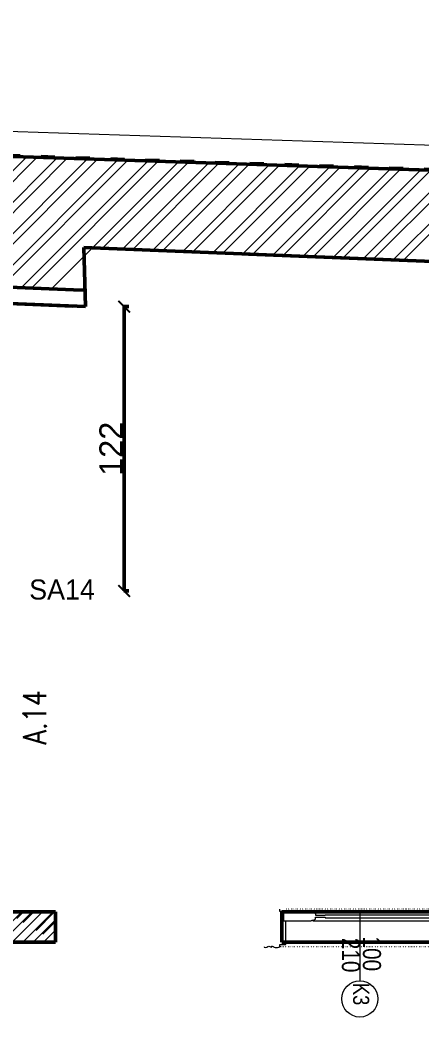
# Model space of a CAD drawing. Header units: inches. Extents: x -10121 to 9010, y 58067 to 62726.
# Drawn here: x 7475.9 to 7649.1, y 61802.9 to 62231.9 of the extents above; entities that cross this region are included whole.
import ezdxf
from ezdxf.enums import TextEntityAlignment as Align

# ---------------------------------------------------------------- set-up
doc = ezdxf.new("R2010")
doc.units = ezdxf.units.IN
doc.linetypes.add('ACAD_ISO03W100', pattern=[30, 12, -18])
doc.linetypes.add('DOT', pattern=[6.35, 0, -6.35])
for name, color, linetype, lineweight in [('A-DUVAR 0.50', 40, 'Continuous', 50), ('A-KAPI A DOGR 0.13', 73, 'Continuous', 13), ('A-KAPI A DOGR 0.20', 46, 'Continuous', 20), ('A-KAPI NOKT', 35, 'DOT', 9), ('Auto-Silik_Cizgiler', 47, 'Continuous', 9), ('Auto-SilikCizgiler', 251, 'Continuous', 9), ('BACAHATCH', 8, 'Continuous', 13), ('PENYAZILARI', 84, 'Continuous', 20)]:
    doc.layers.add(name, color=color, linetype=linetype, lineweight=lineweight)
doc.layers.add('NO', color=7, linetype='Continuous')
doc.layers.add('SU', color=152, linetype='Continuous')
doc.styles.add('ROMANS', font='romans.shx', dxfattribs={"width": 0.8})
doc.styles.get("Standard").update_dxf_attribs({"font": 'arial.ttf'})
doc.styles.add('STYLE1', font='technic_.ttf')
doc.styles.add('TAKSİM', font='GOTHIC.TTF', dxfattribs={"height": 20})
doc.dimstyles.new('ölçü 1_50', dxfattribs={"dimtxt": 10, "dimasz": 5, "dimexe": 2, "dimexo": 5, "dimtad": 1, "dimdec": 0, "dimtxsty": 'Standard', "dimblk": 'ARCHTICK', "dimcen": 2.5, "dimclrd": 256, "dimclre": 256, "dimclrt": 256, "dimadec": 0, "dimazin": 0, "dimtfac": 1, "dimtdec": 0, "dimtmove": 0, "dimatfit": 3, "dimldrblk": 'ARCHTICK', "dimfxl": 1, "dimlwd": -1, "dimlwe": -1, "dimarcsym": 0})

# ---------------------------------------------------------------- blocks, each defined once
blk = doc.blocks.new('_ARCHTICK')
at = {"color": 0, "linetype": 'ByBlock', "const_width": 0.15}
blk.add_lwpolyline([(-0.5, -0.5), (0.5, 0.5)], dxfattribs=at)
blk = doc.blocks.new('*D800')
at = {"layer": 'A-DUVAR 0.50', "transparency": 16777216}
for p, q in [((7520.62, 62108.53), (7522.8, 62108.53)), ((7520.8, 61986.2), (7520.8, 62108.53)), ((7520.62, 61986.2), (7522.8, 61986.2))]:
    blk.add_line(p, q, dxfattribs=at)
at = {"layer": 'DEFPOINTS', "color": 0, "transparency": 16777216}
for p in [(7504.12, 62108.53), (7520.8, 62108.53), (7462.97, 61986.2)]:
    blk.add_point(p, dxfattribs=at)
at = {"layer": 'A-DUVAR 0.50', "transparency": 16777216, "xscale": 5, "yscale": 5, "zscale": 5}
for p, rotation in [((7520.8, 62108.53), 90), ((7520.8, 61986.2), 270)]:
    blk.add_blockref('_ARCHTICK', p, dxfattribs=dict(at, rotation=rotation))
at = {"layer": 'A-DUVAR 0.50', "transparency": 16777216, "insert": (7515.15, 62047.36), "char_height": 10, "attachment_point": 5, "rotation": 90}
blk.add_mtext('122', dxfattribs=at)

msp = doc.modelspace()

# ---------------------------------------------------------------- hatches: boundary and pattern name
at = {"layer": 'Auto-Silik_Cizgiler'}
h = msp.add_hatch(dxfattribs=at)
h.set_pattern_fill('ANSI31', color=256)
h.set_pattern_definition([(45, (28808.9217, 46545.3443), (-2.24506403, 2.24506403), [])])
h.paths.add_polyline_path([(7415.03, 61848.08), (7491.24, 61848.08), (7491.24, 61835.08), (7415, 61834.85)])
h = msp.add_hatch(dxfattribs=at)
h.set_pattern_fill('ANSI32', color=256)
h.set_pattern_definition([(45, (27518.6635, 50678.464), (-6.735192, 6.735192), []), (45, (27523.154, 50678.464), (-6.735192, 6.735192), [])])
h.paths.add_polyline_path([(7470.95, 61848.08), (7491.24, 61848.08), (7491.24, 61835.08), (7470.92, 61847.5)])

# ---------------------------------------------------------------- linework, layer by layer
at = {"layer": 'A-DUVAR 0.50'}
for p, q in [((5971.82, 62221.75), (7970.77, 62156.97)), ((7499.02, 62115.8), (7355.58, 62121.63)), ((7499.02, 62115.8), (7504.4, 62115.58))]:
    msp.add_line(p, q, dxfattribs=at)
at = {"layer": 'A-DUVAR 0.50', "color": 0}
for p, q in [((7746.57, 62164.24), (7330.58, 62177.72)), ((7723.24, 62125.08), (7503.42, 62134)), ((7503.42, 62134), (7504.12, 62108.53)), ((7574.36, 62131.12), (7723.24, 62125.08)), ((7498.68, 62108.75), (7355.24, 62114.58)), ((7355.24, 62114.58), (7504.12, 62108.53)), ((7355.24, 61848.08), (7491.24, 61848.08)), ((7491.24, 61848.08), (7491.24, 61835.08)), ((7588.74, 61848.08), (7588.74, 61835.08)), ((7588.74, 61848.08), (7723.24, 61848.08)), ((7266.47, 61835.08), (7491.24, 61835.08)), ((7588.74, 61835.08), (7789.53, 61835.08))]:
    msp.add_line(p, q, dxfattribs=at)
at = {"layer": 'A-DUVAR 0.50'}
for points in [[(7415.03, 61848.08), (7491.24, 61848.08)], [(7491.24, 61835.08), (7415.03, 61834.85)]]:
    msp.add_lwpolyline(points, dxfattribs=at)
at = {"layer": 'A-KAPI A DOGR 0.13'}
msp.add_line((7601.18, 61848.23), (7587.87, 61848.23), dxfattribs=at)
for points in [[(7589.37, 61848.23), (7589.37, 61844.23), (7601.18, 61844.23)], [(7602.52, 61848.23), (7674.47, 61848.23), (7674.47, 61844.23)], [(7603.32, 61846.66), (7607.32, 61846.66)], [(7603.32, 61845.8), (7607.32, 61845.8)], [(7607.32, 61846.66), (7607.32, 61846.86), (7656.86, 61846.86)], [(7607.32, 61845.8), (7607.32, 61845.6), (7656.86, 61845.6)]]:
    msp.add_lwpolyline(points, dxfattribs=at)
for points in [[(7601.18, 61848.23, -0.358492), (7601.46, 61848.06, 0.345519), (7602.06, 61847.97, -0.39009), (7602.76, 61847.72, 0.249206), (7602.96, 61847.58, -0.02009), (7602.99, 61847.58)], [(7601.18, 61844.23, 0.358492), (7601.46, 61844.41, -0.345519), (7602.06, 61844.49, 0.39009), (7602.76, 61844.74, -0.249206), (7602.96, 61844.88)], [(7602.96, 61847.58, -0.367275), (7603.18, 61847.43, -0.496975)], [(7602.96, 61844.88, 0.367275), (7603.18, 61845.04, 0.496975)], [(7603.18, 61847.43), (7603.18, 61846.79, 0.512658), (7603.32, 61846.66)], [(7603.18, 61845.04), (7603.18, 61845.67, -0.512658), (7603.32, 61845.8)]]:
    msp.add_lwpolyline(points, format="xyb", dxfattribs=at)
at = {"layer": 'A-KAPI A DOGR 0.20'}
for points in [[(7587.87, 61848.23), (7587.87, 61849.23)], [(7602.09, 61844.23), (7674.77, 61844.23), (7674.77, 61848.23), (7676.27, 61848.23), (7676.27, 61849.23)], [(7587.87, 61833.03), (7587.87, 61834.06), (7590.37, 61834.06), (7590.37, 61844.23)]]:
    msp.add_lwpolyline(points, dxfattribs=at)
msp.add_lwpolyline([(7581.07, 61833.02, 0.441019), (7581.2, 61832.87, 0.237138), (7582.24, 61832.92, -0.374201), (7583.95, 61833.01, 0.132642), (7584.08, 61832.95), (7584.19, 61832.95, 0.41446), (7584.26, 61833.02, -0.383371), (7584.41, 61833.31, -0.155896), (7584.79, 61833.25, -0.0157), (7585.15, 61833.08, 0.035668), (7585.78, 61832.81, 0.075404), (7585.93, 61832.79, 0.050432), (7587.83, 61833, 0.285097), (7587.87, 61833.03)], format="xyb", dxfattribs=at)
at = {"layer": 'A-KAPI NOKT', "ltscale": 0.09}
for points in [[(7675.46, 61849.23), (7590.68, 61849.23)], [(7675.5, 61833), (7587.83, 61833)]]:
    msp.add_lwpolyline(points, dxfattribs=at)
at = {"layer": 'Auto-Silik_Cizgiler'}
for p, q in [((7424.84, 62118.81), (7478.94, 62172.91)), ((7429.16, 62118.64), (7483.29, 62172.77)), ((7437.79, 62118.29), (7491.99, 62172.49)), ((7442.1, 62118.11), (7496.34, 62172.35)), ((7450.73, 62117.76), (7505.04, 62172.07)), ((7455.05, 62117.59), (7509.39, 62171.93)), ((7463.68, 62117.24), (7518.09, 62171.64)), ((7467.99, 62117.06), (7522.43, 62171.5)), ((7476.62, 62116.71), (7531.13, 62171.22)), ((7480.94, 62116.54), (7535.48, 62171.08)), ((7489.57, 62116.19), (7544.18, 62170.8)), ((7511.54, 62133.67), (7548.53, 62170.66)), ((7520.17, 62133.32), (7557.23, 62170.38)), ((7524.49, 62133.15), (7561.58, 62170.23)), ((7533.12, 62132.8), (7570.28, 62169.95)), ((7537.43, 62132.62), (7574.62, 62169.81)), ((7546.06, 62132.27), (7583.32, 62169.53)), ((7550.38, 62132.09), (7587.67, 62169.39)), ((7559.01, 62131.74), (7596.37, 62169.11)), ((7563.32, 62131.57), (7600.72, 62168.97)), ((7571.95, 62131.22), (7609.42, 62168.68)), ((7576.27, 62131.04), (7613.77, 62168.54)), ((7584.9, 62130.69), (7622.47, 62168.26)), ((7589.21, 62130.52), (7626.81, 62168.12)), ((7597.84, 62130.17), (7635.51, 62167.84)), ((7602.16, 62129.99), (7639.86, 62167.7)), ((7610.79, 62129.64), (7648.56, 62167.42)), ((7615.1, 62129.47), (7652.91, 62167.27)), ((7623.73, 62129.12), (7661.61, 62166.99)), ((7628.05, 62128.94), (7665.96, 62166.85)), ((7636.68, 62128.59), (7674.66, 62166.57)), ((7640.99, 62128.42), (7679.01, 62166.43))]:
    msp.add_line(p, q, dxfattribs=at)
at = {"layer": 'Auto-SilikCizgiler', "color": 1, "linetype": 'ACAD_ISO03W100', "ltscale": 0.5, "true_color": 0xe60000}
for p, q in [((7970.77, 62157.52), (5972, 62223.3)), ((7355.61, 62121.82), (7504.41, 62115.78))]:
    msp.add_line(p, q, dxfattribs=at)
at = {"layer": 'BACAHATCH'}
msp.add_line((7970.77, 62167.6), (5987.36, 62231.88), dxfattribs=at)
at = {"layer": 'PENYAZILARI'}
msp.add_line((7622.29, 61848.45), (7622.29, 61818.45), dxfattribs=at)
msp.add_circle((7622.29, 61810.65), 7.8, dxfattribs=at)

# ---------------------------------------------------------------- texts
at = {"layer": 'NO', "linetype": 'Continuous', "style": 'ROMANS', "width": 0.8}
msp.add_attdef('A.14', text='NO', height=10, rotation=90, dxfattribs=at).set_placement((7482.26, 61931.78), align=Align.MIDDLE)
at = {"layer": 'PENYAZILARI', "style": 'STYLE1'}
for s, height, p in [('210', 7.8, (7614.56, 61836.95)), ('100', 7.8, (7623.6, 61837.52)), ('K3', 6.9, (7619.42, 61817.58))]:
    msp.add_text(s, height=height, rotation=270, dxfattribs=at).set_placement(p)
at = {"layer": 'SU', "style": 'TAKSİM'}
msp.add_text('SA14', height=8.64, dxfattribs=at).set_placement((7479.93, 61982.49, -14.43))

# ---------------------------------------------------------------- dimensions: what is measured, and where the dimension line sits
at = {"layer": 'A-DUVAR 0.50'}
dim = msp.add_linear_dim(base=(7520.8, 62108.53), p1=(7462.97, 61986.2), p2=(7504.12, 62108.53), angle=90, dimstyle='ölçü 1_50', override={"dimfxl": 0.18, "dimfxlon": 1}, dxfattribs=at)
dim.commit()
dim.dimension.update_dxf_attribs({"geometry": '*D800', "text_midpoint": (7515.15, 62047.36)})

doc.saveas('drawing.dxf')
